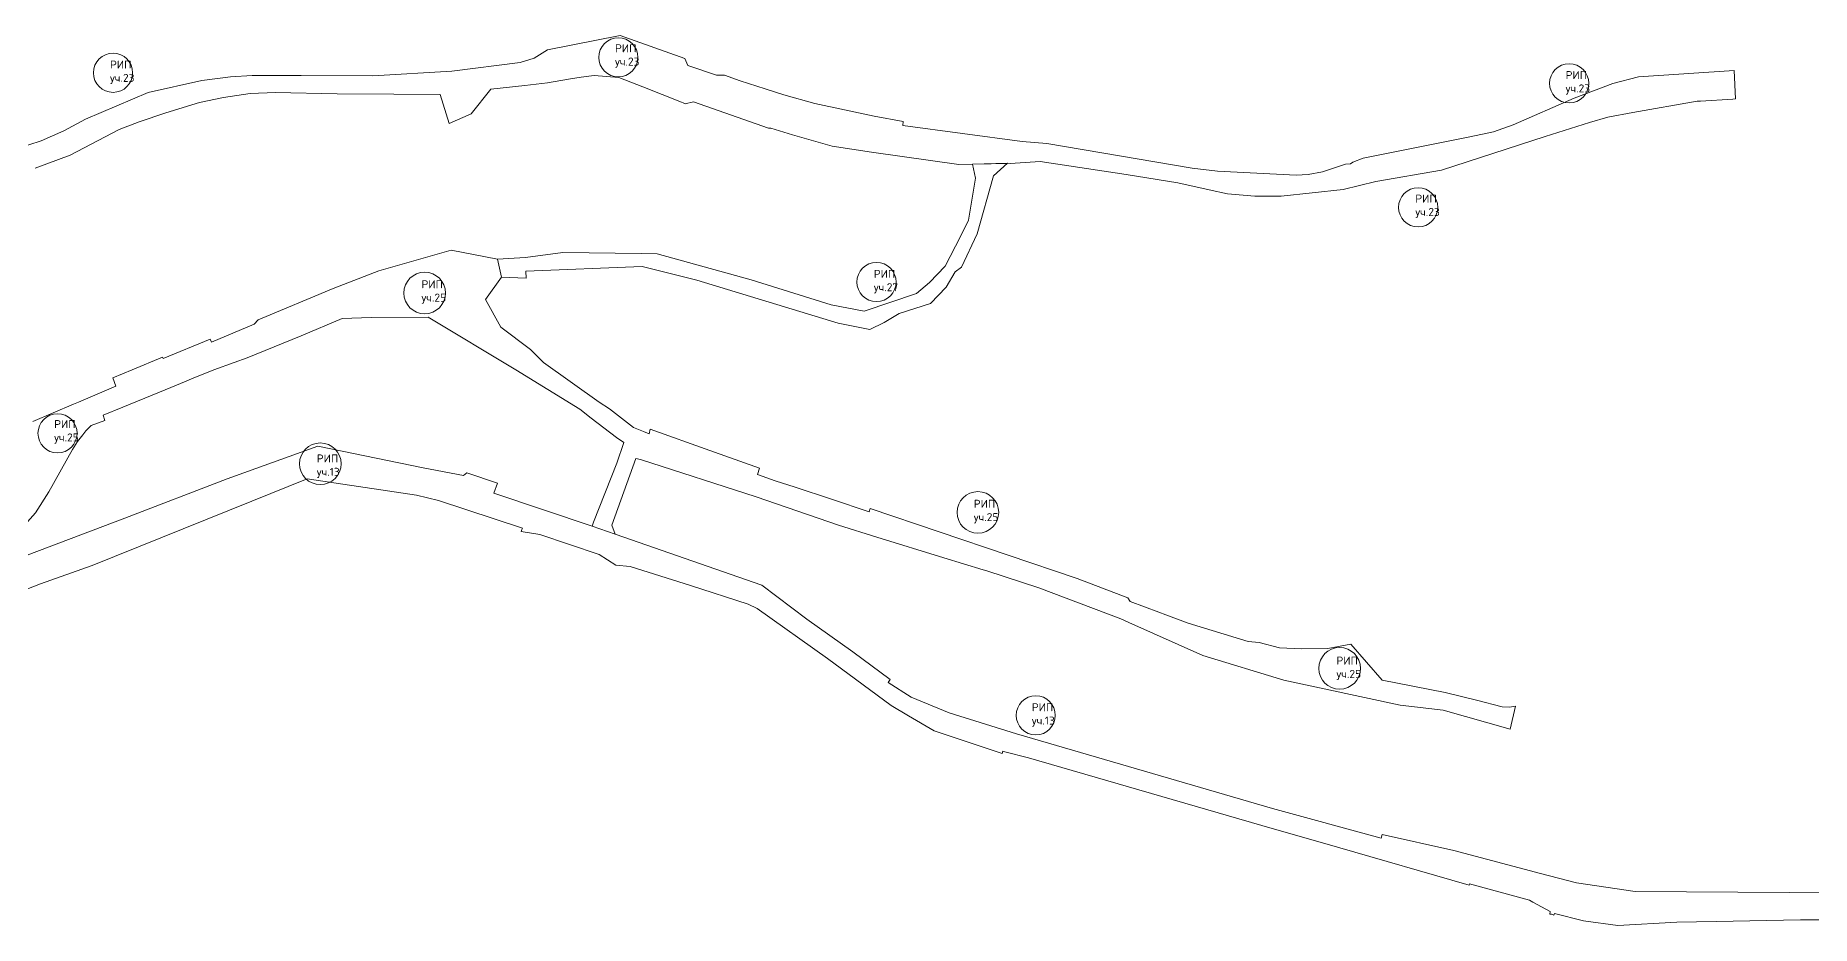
# Model space of a CAD drawing. Extents: x 1393021 to 1399299, y 356820 to 361044.
# Drawn here: x 1396399 to 1397849, y 359349 to 360076 of the extents above; entities that cross this region are included whole.
import ezdxf

# ---------------------------------------------------------------- set-up
doc = ezdxf.new("R2010")
doc.units = 0
doc.header["$MEASUREMENT"] = 0
doc.layers.add('РИП', color=42, linetype='Continuous')
doc.styles.get("Standard").update_dxf_attribs({"font": 'simplex.shx'})

msp = doc.modelspace()

# ---------------------------------------------------------------- linework, layer by layer
at = {"layer": 'РИП', "lineweight": 20}
for points in [[(1397787.1, 360024.3), (1397786, 360047.5), (1397707.9, 360042.5), (1397687, 360036.9), (1397655.5, 360025), (1397605.5, 360003.1), (1397589.5, 359997.4), (1397570.1, 359993.5), (1397483, 359975.9), (1397474.8, 359972.7), (1397472.9, 359971.4), (1397468.8, 359971), (1397450, 359964.9), (1397438.1, 359962.7), (1397428.3, 359962.1), (1397364.2, 359965.4), (1397343.6, 359967.8), (1397224.8, 359988), (1397204.6, 359989.7), (1397107.3, 360002.7), (1397107.6, 360005.8), (1397084, 360010.2), (1397035.5, 360020.5), (1397010.2, 360027.6), (1396994.9, 360032.6), (1396974.4, 360039.2), (1396961.6, 360043.7), (1396955.1, 360043.8), (1396931.7, 360051.7), (1396929.2, 360057.3), (1396876.5, 360076.2), (1396817.2, 360064.4), (1396806.4, 360057.6), (1396795, 360054.2), (1396739.2, 360047.1), (1396674.6, 360043.1), (1396616, 360043.4), (1396576.2, 360043.6), (1396558.3, 360042.4), (1396534.9, 360039.4), (1396491.2, 360029.5), (1396440, 360007.9), (1396422.3, 359998.2), (1396403.9, 359990.2), (1396383.6, 359983.6)], [(1396399, 359967.9), (1396427.4, 359978.5), (1396467.6, 359999.4), (1396483.7, 360005.6), (1396505.5, 360013.1), (1396533.2, 360021.4), (1396552.8, 360025.5), (1396574.5, 360028.7), (1396595.2, 360029.6), (1396645.4, 360028.6), (1396691.8, 360028.2), (1396729.6, 360028.1), (1396737, 360004.2), (1396755, 360012.1), (1396771, 360032.3), (1396798.6, 360035.2), (1396817.1, 360037.5), (1396834.3, 360040.5), (1396844.7, 360042.2), (1396855.3, 360043.6), (1396875.5, 360041.9), (1396894.9, 360034.2), (1396926.7, 360021.6), (1396927.9, 360021.1), (1396929.7, 360020.3), (1396936.4, 360021.9), (1396997.5, 360000.6), (1396999.5, 360000.5), (1397017.3, 359995.1), (1397049.5, 359985.7), (1397081.7, 359981), (1397152.9, 359970.7), (1397164.1, 359971), (1397194.8, 359971.7), (1397219.3, 359973.2), (1397289.7, 359962.7), (1397331.8, 359955.9), (1397357.4, 359950.2), (1397372.3, 359946.9), (1397394.7, 359944.8), (1397416.3, 359944.8), (1397466.8, 359950.4), (1397493.5, 359956.8), (1397547.2, 359966.2), (1397631.6, 359993.6), (1397667.8, 360005), (1397683, 360009.4), (1397703.3, 360013.4), (1397755.7, 360022.4), (1397758.6, 360022.5), (1397784.8, 360024.1), (1397787.1, 360024.3)], [(1396779.6, 359878.7), (1396799.7, 359877.9), (1396799.5, 359883.6), (1396894.5, 359887.6), (1396939, 359876.2), (1397054.6, 359841.1), (1397080.4, 359836), (1397092.1, 359841.7), (1397104.3, 359849.2), (1397130, 359857.2), (1397142.8, 359870.7), (1397150, 359883.1), (1397155.1, 359886.9), (1397168.1, 359914.1), (1397181.3, 359961.6), (1397192.7, 359971.9), (1397164.1, 359971), (1397166.7, 359959.7), (1397160.8, 359925.4), (1397154.4, 359912.1), (1397141.9, 359887.7), (1397129.1, 359874.4), (1397118.4, 359865.4), (1397075.8, 359850.9), (1397048.8, 359856.2), (1396983.5, 359876.5), (1396906.6, 359897.9), (1396894, 359898.1), (1396829.7, 359898.9), (1396799.2, 359894.9), (1396776.3, 359893.5), (1396779.6, 359878.7)], [(1397603.2, 359509.5), (1397607.5, 359528.4), (1397602.5, 359527.6), (1397596.7, 359527.8), (1397575.7, 359533.1), (1397550.1, 359539.5), (1397498.6, 359549.6), (1397473.1, 359578.9), (1397454.2, 359575.5), (1397432.8, 359575.2), (1397414.9, 359576.1), (1397398.2, 359580.2), (1397389.3, 359581.1), (1397340.2, 359596), (1397321.9, 359602.8), (1397316.2, 359605.1), (1397292.9, 359613.7), (1397290.9, 359616.7), (1397249.5, 359632.7), (1397080.6, 359689.9), (1397079.7, 359687.1), (1397049, 359697.3), (1397019.3, 359707.1), (1397003, 359712.4), (1396988.6, 359717.5), (1396990.4, 359722.6), (1396949.6, 359737.3), (1396901.1, 359754.7), (1396900.3, 359750.9), (1396895.5, 359752.8), (1396887.5, 359756), (1396867.7, 359771.3), (1396859.3, 359776.6), (1396814, 359809.1), (1396803.3, 359819.6), (1396779.2, 359837.8), (1396766.7, 359860.4), (1396779.6, 359878.7), (1396776.3, 359893.5), (1396738.6, 359900.7), (1396679.6, 359883.8), (1396642.3, 359869.4), (1396581.1, 359843.8), (1396577.7, 359840.5), (1396542.8, 359825.7), (1396541.9, 359828.2), (1396503.4, 359812.2), (1396502.9, 359813.4), (1396478, 359803.1), (1396462.2, 359796.4), (1396464.9, 359789.8), (1396434.3, 359776.6), (1396430.2, 359774.9), (1396397, 359760.9)], [(1396356.2, 359638.1), (1396399.3, 359686.3), (1396410.1, 359703.4), (1396429.3, 359738.1), (1396433.6, 359744.5), (1396437.9, 359750), (1396440.3, 359753.1), (1396444.7, 359757.5), (1396455.8, 359761.8), (1396454.3, 359765.9), (1396470.6, 359772.6), (1396500.5, 359784.9), (1396522.2, 359793.8), (1396526.6, 359795.6), (1396544.9, 359803.1), (1396561.4, 359809), (1396572.1, 359812.8), (1396616.1, 359830.8), (1396649.5, 359845.1), (1396673.3, 359845.9), (1396719.7, 359846.2), (1396791.3, 359803), (1396843.5, 359770.9), (1396852.9, 359763.7), (1396873.5, 359747.8), (1396879.6, 359743.6), (1396873.8, 359726.8), (1396854.8, 359678.5), (1396853.7, 359675.4), (1396872.5, 359668.9), (1396869.6, 359676.2), (1396889.3, 359730.7), (1396893.1, 359729.8), (1396987.5, 359699.2), (1397054.9, 359676.1), (1397086.1, 359666.4), (1397140.9, 359649.5), (1397172.8, 359639.7), (1397175.9, 359639), (1397218.4, 359625.1), (1397285.2, 359599.6), (1397291.9, 359596.7), (1397352.2, 359569.7), (1397418.4, 359549.5), (1397513.4, 359529.2), (1397548.5, 359525.1), (1397603.2, 359509.5)], [(1397872.9, 359375.9), (1397705.2, 359377), (1397657.3, 359384), (1397628, 359391.5), (1397557.2, 359410.3), (1397498.6, 359423.4), (1397497.8, 359420.6), (1397409, 359444.6), (1397200.2, 359505.8), (1397145.2, 359523), (1397114.1, 359535.8), (1397095.2, 359547.7), (1397097, 359550), (1397066.4, 359572.7), (1397028.8, 359599.5), (1396992.1, 359627.2), (1396872.5, 359668.9), (1396853.7, 359675.4), (1396773.5, 359702.4), (1396776.4, 359710.6), (1396751.4, 359718.8), (1396748.7, 359716.7), (1396715.6, 359723), (1396629.8, 359740.6), (1396555.6, 359714), (1396472.1, 359681.8), (1396356.2, 359638.1)], [(1396376.1, 359617.6), (1396403.3, 359628.2), (1396445.5, 359643.3), (1396575.9, 359695.7), (1396621.1, 359714.1), (1396710.3, 359700.7), (1396728.2, 359696.3), (1396796.7, 359673.8), (1396796.2, 359672.5), (1396795.7, 359670.9), (1396811, 359668.5), (1396859.5, 359652.3), (1396873, 359643.5), (1396884.6, 359642.5), (1396933.9, 359626.8), (1396980.9, 359611.7), (1396988.5, 359608.2), (1397045.7, 359567.2), (1397097.9, 359528.8), (1397112, 359520.4), (1397132.8, 359508.2), (1397188.4, 359489.6), (1397188.9, 359491.5), (1397190.6, 359491.1), (1397209.9, 359486), (1397400.4, 359430.9), (1397462.1, 359413.2), (1397569.6, 359382.2), (1397570, 359383.2), (1397619, 359369.8), (1397621.7, 359368.3), (1397635.8, 359360.7), (1397635.4, 359358.4), (1397637, 359358.3), (1397638.8, 359357.5), (1397639.3, 359358.9), (1397663.1, 359352.9), (1397690.9, 359349.2), (1397739.1, 359351.9), (1397771.2, 359352.4), (1397840.1, 359353.9), (1397869.1, 359353.9)]]:
    msp.add_lwpolyline(points, dxfattribs=at)
at = {"layer": 'РИП', "lineweight": 0}
for centre, radius in [((1396462.5, 360045.7), 16), ((1396875, 360058.3), 16), ((1397651.3, 360037.1), 16), ((1397528, 359935.8), 16), ((1397085.8, 359874.8), 16), ((1396716.9, 359865.8), 17), ((1396417.2, 359751.2), 16), ((1396631.7, 359726.3), 17), ((1397168.6, 359686.6), 17), ((1397463.9, 359559.2), 17), ((1397215.8, 359520.8), 16)]:
    msp.add_circle(centre, radius, dxfattribs=at)

# ---------------------------------------------------------------- texts
at = {"layer": 'РИП', "char_height": 6.53, "width": 6.533, "attachment_point": 1}
for s, insert in [('РИП\\Pуч.23', (1396872.3, 360069)), ('РИП\\Pуч.23', (1396460, 360055.7)), ('РИП\\Pуч.23', (1397648.4, 360047.1)), ('РИП\\Pуч.23', (1397525.7, 359946.2)), ('РИП\\Pуч.25', (1396714.3, 359876.2)), ('РИП\\Pуч.27', (1397083.6, 359884.7)), ('РИП\\Pуч.25', (1396414.4, 359762)), ('РИП\\Pуч.13', (1396628.8, 359733.9)), ('РИП\\Pуч.25', (1397165.2, 359696.9)), ('РИП\\Pуч.25', (1397461.3, 359568.8)), ('РИП\\Pуч.13', (1397212.6, 359530.7))]:
    msp.add_mtext(s, dxfattribs=dict(at, insert=insert))

doc.saveas('drawing.dxf')
